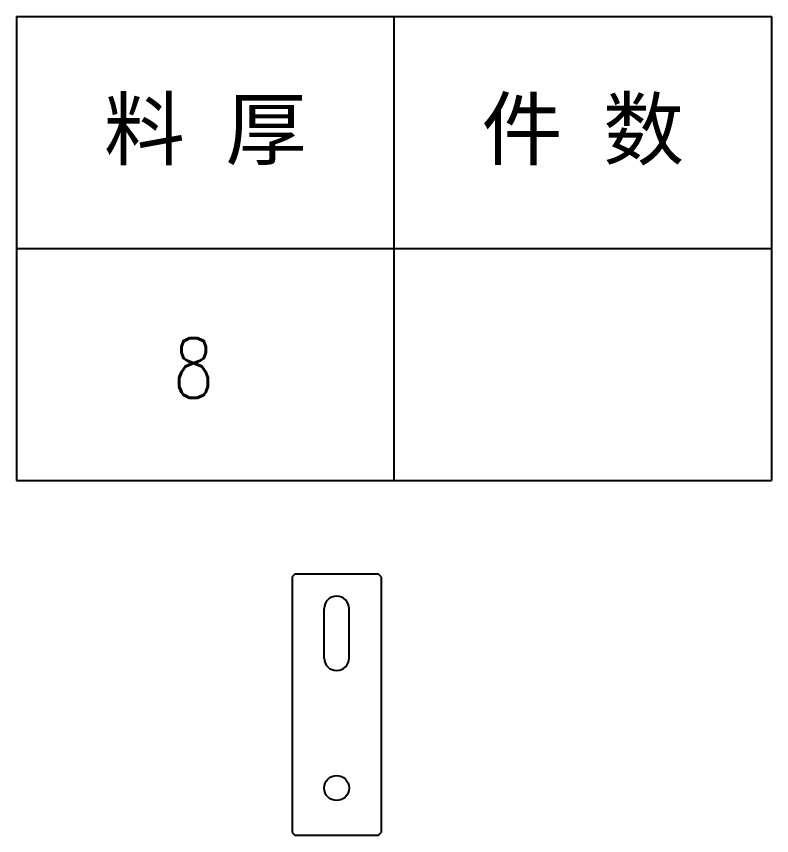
# Model space of a CAD drawing. Header units: millimetres. Extents: x -3862 to 6257, y -4684 to -2127.
# Drawn here: x 5959.1 to 6213.1, y -4381.3 to -4105.9 of the extents above; entities that cross this region are included whole.
import ezdxf
from ezdxf.enums import TextEntityAlignment as Align

# ---------------------------------------------------------------- set-up
doc = ezdxf.new("R2010")
doc.units = ezdxf.units.MM
doc.layers.add('11', color=7, linetype='Continuous')
doc.layers.add('DIM', color=3, linetype='Continuous')
doc.styles.add('DIM', font='romans.shx', dxfattribs={"width": 0.8, "bigfont": 'bigfont.shx'})

# ---------------------------------------------------------------- blocks, each defined once
blk = doc.blocks.new('*T628')
at = {"color": 0, "linetype": 'ByBlock', "lineweight": -2, "transparency": 16777216}
for p, q in [((0, 0), (127, 0)), ((0, 0), (0, -78)), ((63.5, 0), (63.5, -78)), ((127, 0), (127, -78)), ((0, -39), (127, -39)), ((0, -78), (127, -78))]:
    blk.add_line(p, q, dxfattribs=at)
at = {"color": 0, "transparency": 16777216, "char_height": 10, "width": 60.5, "attachment_point": 5}
for s, insert in [('{\\fSimSun|b0|i0|c134|p2;料 厚}', (31.75, -19.5)), ('{\\fSimSun|b0|i0|c134|p2;件 数}', (95.25, -19.5))]:
    blk.add_mtext(s, dxfattribs=dict(at, insert=insert))
blk = doc.blocks.new('拆图参数')
blk.add_blockref('*T628', (-63.5, 78))
at = {"style": 'DIM', "width": 0.8}
blk.add_attdef('6', text='', height=10, dxfattribs=at).set_placement((-37.13, 18.91), align=Align.MIDDLE_LEFT)
blk.add_attdef('1', text='', height=10, dxfattribs=at).set_placement((36.65, 19.27), align=Align.MIDDLE_CENTER)

msp = doc.modelspace()

# ---------------------------------------------------------------- linework, layer by layer
at = {"layer": '11', "color": 7, "linetype": 'Continuous', "lineweight": 25, "ltscale": 2}
for p, q in [((6052.829, -4293.3), (6051.829, -4294.3)), ((6051.829, -4294.3), (6051.829, -4380.3)), ((6052.829, -4293.3), (6080.829, -4293.3)), ((6081.829, -4294.3), (6080.829, -4293.3)), ((6081.829, -4294.3), (6081.829, -4380.3)), ((6062.629, -4321.6), (6062.629, -4305)), ((6071.029, -4321.6), (6071.029, -4305)), ((6051.829, -4380.3), (6052.829, -4381.3)), ((6080.829, -4381.3), (6052.829, -4381.3)), ((6080.829, -4381.3), (6081.829, -4380.3))]:
    msp.add_line(p, q, dxfattribs=at)
msp.add_circle((6066.829, -4365.3), 4.2, dxfattribs=at)
for centre, start, end in [((6066.829, -4305), 0, 180), ((6066.829, -4321.6), 180, 0)]:
    msp.add_arc(centre, 4.2, start, end, dxfattribs=at)

# ---------------------------------------------------------------- block references
at = {"layer": 'DIM', "color": 6}
ref = msp.add_blockref('拆图参数', (6086.119, -4261.912), dxfattribs=dict(at, xscale=2, yscale=2, zscale=2))
ref.add_attrib('6', '8', dxfattribs={"layer": '0', "height": 20, "style": 'DIM', "width": 0.8}).set_placement((6011.856, -4224.088), align=Align.MIDDLE_LEFT)

doc.saveas('drawing.dxf')
